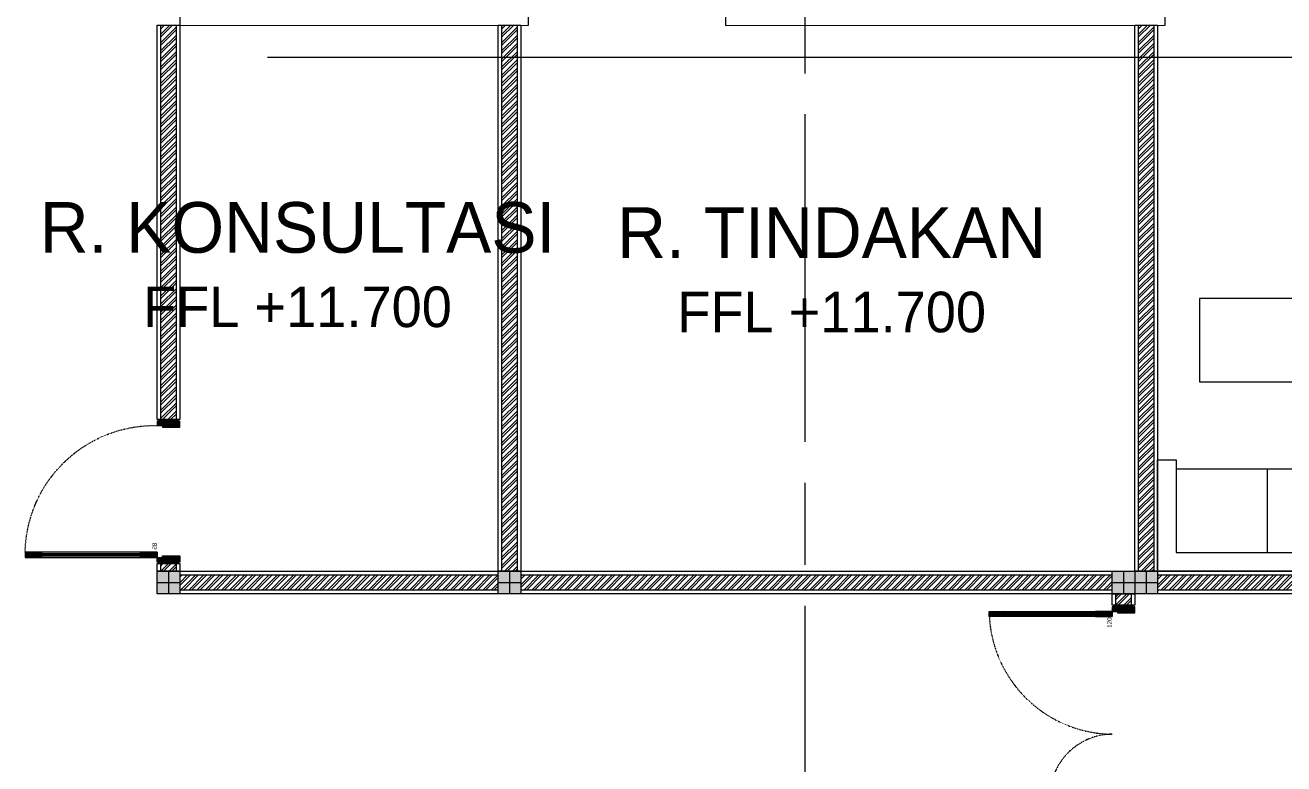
# Model space of a CAD drawing. Header units: millimetres. Extents: x -280308 to 6402717, y -14 to 2073074.
# Drawn here: x 8163 to 16466, y 559728 to 564598 of the extents above; entities that cross this region are included whole.
import ezdxf
from ezdxf.enums import TextEntityAlignment as Align

# ---------------------------------------------------------------- set-up
doc = ezdxf.new("R2010")
doc.units = ezdxf.units.MM
doc.linetypes.add('ACAD_ISO03W100', pattern=[30, 12, -18])
doc.linetypes.add('ACAD_ISO08W100', pattern=[36, 24, -3, 6, -3])
doc.layers.get('0').update_dxf_attribs({"lineweight": 0})
for name, color, linetype, lineweight in [('_Door & Window', 1, 'Continuous', 0), ('A-ALINE-1', 91, 'Continuous', 20), ('A-ALINE-3', 111, 'Continuous', 15), ('A-ALINE-6', 117, 'Continuous', 9), ('A-ANNOTATION', 144, 'Continuous', 0), ('A-Furn', 250, 'Continuous', 0), ('A-FURN-EQPM', 177, 'Continuous', 0), ('A-Z22-T-Anno_Text', 152, 'Continuous', 9)]:
    doc.layers.add(name, color=color, linetype=linetype, lineweight=lineweight)
doc.layers.add('A-FILL-1', color=7, linetype='Continuous', lineweight=0, true_color=0x454545)
doc.layers.add('A-TEXT', color=254, linetype='Continuous')
doc.styles.add('Annotative', font='arial.ttf', dxfattribs={"height": 1.25})
doc.styles.add('CENTURY', font='GOTHIC.TTF')
doc.styles.get("Standard").update_dxf_attribs({"font": 'arial.ttf'})
doc.styles.add('TGF_A', font='arial.ttf')

# ---------------------------------------------------------------- blocks, each defined once
blk = doc.blocks.new('A$Ccf87384a')
blk.add_wipeout([(-75, 75), (75, 75), (75, -75), (-75, -75)])
blk.add_wipeout([(-75, -75), (-75, 75), (75, 75), (75, -75)])
at = {"layer": 'A-FILL-1', "ltscale": 0.25}
h = blk.add_hatch(color=256, dxfattribs=at)
h.dxf.hatch_style = 1
h.paths.add_polyline_path([(-75, -75), (-75, 75), (75, 75), (75, -75)])
at = {"layer": 'A-ALINE-1'}
blk.add_lwpolyline([(-75, -75), (-75, 75), (75, 75), (75, -75)], close=True, dxfattribs=at)
at = {"layer": 'A-FILL-1', "ltscale": 0.25}
for p, q in [((-75, 0), (75, 0)), ((0, 75), (0, -75))]:
    blk.add_line(p, q, dxfattribs=at)
blk = doc.blocks.new('A$C6ab96ad6')
at = {"layer": 'A-Furn'}
h = blk.add_hatch(dxfattribs=at)
h.set_pattern_fill('ANSI31', color=256, scale=2, angle=540, style=0)
h.set_pattern_definition([(225, (-3598.3206, 30706.9954), (4.490128, -4.490128), [])])
h.paths.add_polyline_path([(10, 960), (10, 850), (2, 850), (2, 860), (-17, 860), (-17, 850), (-25, 850), (-25, 960)])
h = blk.add_hatch(dxfattribs=at)
h.set_pattern_fill('ANSI31', color=256, scale=2, angle=540, style=0)
h.set_pattern_definition([(225, (-3598.3206, 30816.9954), (4.490128, -4.490128), [])])
h.paths.add_polyline_path([(2, 860), (-17, 860), (-17, 250), (2, 250)])
h = blk.add_hatch(dxfattribs=at)
h.set_pattern_fill('ANSI31', color=256, scale=2, angle=540, style=0)
h.set_pattern_definition([(225, (-3198.3206, 30306.9954), (4.490128, -4.490128), [])])
h.paths.add_polyline_path([(-1210, 560), (-1210, 450), (-1202, 450), (-1202, 460), (-1183, 460), (-1183, 450), (-1175, 450), (-1175, 560)])
h = blk.add_hatch(dxfattribs=at)
h.set_pattern_fill('ANSI31', color=256, scale=2, angle=540, style=0)
h.set_pattern_definition([(225, (-3198.3206, 30816.9954), (4.490128, -4.490128), [])])
h.paths.add_polyline_path([(-1202, 460), (-1183, 460), (-1183, 250), (-1202, 250)])
h = blk.add_hatch(dxfattribs=at)
h.set_pattern_fill('ANSI31', color=256, scale=2, angle=540, style=0)
h.set_pattern_definition([(225, (-2593.7735, 30816.9954), (4.490128, -4.490128), [])])
h.paths.add_polyline_path([(-1210, 150), (-1210, 260), (-1202, 260), (-1202, 250), (-1183, 250), (-1183, 260), (-1175, 260), (-1175, 150)])
h = blk.add_hatch(dxfattribs=at)
h.set_pattern_fill('ANSI31', color=256, scale=2, angle=540, style=0)
h.set_pattern_definition([(225, (-2993.7735, 30816.9954), (4.490128, -4.490128), [])])
h.paths.add_polyline_path([(10, 150), (10, 260), (2, 260), (2, 250), (-17, 250), (-17, 260), (-25, 260), (-25, 150)])
h = blk.add_hatch(dxfattribs=at)
h.set_pattern_fill('ANSI31', color=256, scale=2, angle=540, style=0)
h.set_pattern_definition([(225, (-3898.3206, 30765.815), (4.490128, -4.490128), [])])
h.paths.add_polyline_path([(-1240, 0), (-1240, 10), (-1250, 10), (-1250, 140), (-1240, 140), (-1240, 150), (-1210, 150), (-1210, 115), (-1200, 115), (-1200, 0)])
h = blk.add_hatch(dxfattribs=at)
h.set_pattern_fill('ANSI31', color=256, scale=2, angle=540, style=0)
h.set_pattern_definition([(225, (-3598.3206, 30765.815), (4.490128, -4.490128), [])])
h.paths.add_polyline_path([(40, 0), (40, 10), (50, 10), (50, 140), (40, 140), (40, 150), (10, 150), (10, 115), (0, 115), (0, 0)])
at = {"layer": '_Door & Window'}
for points in [[(10, 960), (10, 850), (2, 850), (2, 860), (-17, 860), (-17, 850), (-25, 850), (-25, 960), (10, 960)], [(-1210, 560), (-1210, 450), (-1202, 450), (-1202, 460), (-1183, 460), (-1183, 450), (-1175, 450), (-1175, 560), (-1210, 560)], [(-1210, 150), (-1210, 260), (-1202, 260), (-1202, 250), (-1183, 250), (-1183, 260), (-1175, 260), (-1175, 150), (-1210, 150)], [(10, 150), (10, 260), (2, 260), (2, 250), (-17, 250), (-17, 260), (-25, 260), (-25, 150), (10, 150)], [(-1240, 0), (-1240, 10), (-1250, 10), (-1250, 140), (-1240, 140), (-1240, 150), (-1210, 150), (-1210, 115), (-1200, 115), (-1200, 0), (-1240, 0)], [(40, 0), (40, 10), (50, 10), (50, 140), (40, 140), (40, 150), (10, 150), (10, 115), (0, 115), (0, 0), (40, 0)]]:
    blk.add_lwpolyline(points, dxfattribs=at)
for points in [[(10, 150), (-25, 150), (-25, 960), (10, 960)], [(-1210, 150), (-1175, 150), (-1175, 560), (-1210, 560)]]:
    blk.add_lwpolyline(points, close=True, dxfattribs=at)
at = {"layer": '_Door & Window', "linetype": 'ACAD_ISO03W100', "ltscale": 0.02}
for centre, radius, start, end in [((22.2, 139.1), 822.2, 93.28886, 179.24246), ((-1218.1, 144.1), 418.1, 0.8095, 84.0847)]:
    blk.add_arc(centre, radius, start, end, dxfattribs=at)
at = {"layer": 'A-Furn'}
for points in [[(2, 860), (-17, 860), (-17, 250), (2, 250)], [(-1202, 460), (-1183, 460), (-1183, 250), (-1202, 250)]]:
    blk.add_lwpolyline(points, close=True, dxfattribs=at)
at = {"layer": 'Defpoints', "ltscale": 0.25, "insert": (-98.9, 182.1), "char_height": 30, "attachment_point": 1, "style": 'CENTURY'}
blk.add_mtext_dynamic_manual_height_columns('120', width=78.467, gutter_width=750, heights=[0], dxfattribs=at)
blk = doc.blocks.new('A$Ca4ca9c0b')
at = {"layer": 'A-Furn'}
h = blk.add_hatch(dxfattribs=at)
h.set_pattern_fill('ANSI31', color=256, scale=2, angle=540, style=0)
h.set_pattern_definition([(225, (109566.3125, -240668.4215), (4.49012806, -4.49012806), [])])
h.paths.add_polyline_path([(10, 1020), (10, 910), (2, 910), (2, 920), (-17, 920), (-17, 910), (-25, 910), (-25, 1020)])
h = blk.add_hatch(dxfattribs=at)
h.set_pattern_fill('ANSI31', color=256, scale=2, angle=540, style=0)
h.set_pattern_definition([(225, (109566.3125, -240568.4215), (4.49012806, -4.49012806), [])])
h.paths.add_polyline_path([(2, 920), (-17, 920), (-17, 250), (2, 250)])
h = blk.add_hatch(dxfattribs=at)
h.set_pattern_fill('ANSI31', color=256, scale=2, angle=540, style=0)
h.set_pattern_definition([(225, (110170.8596, -240618.4215), (4.49012806, -4.49012806), [])])
h.paths.add_polyline_path([(10, 150), (10, 260), (2, 260), (2, 250), (-17, 250), (-17, 260), (-25, 260), (-25, 150)])
h = blk.add_hatch(dxfattribs=at)
h.set_pattern_fill('ANSI31', color=256, scale=2, angle=540, style=0)
h.set_pattern_definition([(225, (109716.3125, -240669.602), (4.49012806, -4.49012806), [])])
h.paths.add_polyline_path([(-890, 0), (-890, 10), (-900, 10), (-900, 140), (-890, 140), (-890, 150), (-860, 150), (-860, 115), (-850, 115), (-850, 0)])
h = blk.add_hatch(dxfattribs=at)
h.set_pattern_fill('ANSI31', color=256, scale=2, angle=540, style=0)
h.set_pattern_definition([(225, (109566.3125, -240669.602), (4.49012806, -4.49012806), [])])
h.paths.add_polyline_path([(40, 0), (40, 10), (50, 10), (50, 140), (40, 140), (40, 150), (10, 150), (10, 115), (0, 115), (0, 0)])
at = {"layer": '_Door & Window'}
for points in [[(10, 1020), (10, 910), (2, 910), (2, 920), (-17, 920), (-17, 910), (-25, 910), (-25, 1020), (10, 1020)], [(10, 150), (10, 260), (2, 260), (2, 250), (-17, 250), (-17, 260), (-25, 260), (-25, 150), (10, 150)], [(-890, 0), (-890, 10), (-900, 10), (-900, 140), (-890, 140), (-890, 150), (-860, 150), (-860, 115), (-850, 115), (-850, 0), (-890, 0)], [(40, 0), (40, 10), (50, 10), (50, 140), (40, 140), (40, 150), (10, 150), (10, 115), (0, 115), (0, 0), (40, 0)]]:
    blk.add_lwpolyline(points, dxfattribs=at)
blk.add_lwpolyline([(10, 150), (-25, 150), (-25, 1020), (10, 1020)], close=True, dxfattribs=at)
at = {"layer": '_Door & Window', "linetype": 'ACAD_ISO03W100', "ltscale": 0.02}
blk.add_arc((-6.9, 167), 853.2, 91.21475, 181.13846, dxfattribs=at)
at = {"layer": 'A-Furn'}
blk.add_lwpolyline([(2, 920), (-17, 920), (-17, 250), (2, 250)], close=True, dxfattribs=at)
at = {"layer": 'Defpoints', "ltscale": 0.25, "insert": (-87.7, 181.6), "char_height": 30, "attachment_point": 1, "style": 'CENTURY'}
blk.add_mtext_dynamic_manual_height_columns('85', width=78.467, gutter_width=750, heights=[0], dxfattribs=at)
blk = doc.blocks.new('A$Cf856f872')
at = {"layer": 'A-FILL-1', "ltscale": 0.25}
h = blk.add_hatch(dxfattribs=at)
h.set_pattern_fill('ANSI32', color=256, scale=4, angle=180)
h.set_pattern_definition([(225, (159750.98, -38589.12), (26.940768, -26.940768), []), (225, (159733.02, -38589.12), (26.940768, -26.940768), [])])
h.paths.add_polyline_path([(55072.8, -12697), (55072.8, -10097), (55172.8, -10097), (55172.8, -12697)])
h = blk.add_hatch(dxfattribs=at)
h.set_pattern_fill('ANSI32', color=256, scale=4, angle=180)
h.set_pattern_definition([(225, (162000.98, -38589.12), (26.940768, -26.940768), []), (225, (161983.02, -38589.12), (26.940768, -26.940768), [])])
h.paths.add_polyline_path([(57322.8, -13697), (57322.8, -10097), (57422.8, -10097), (57422.8, -13697)])
h = blk.add_hatch(dxfattribs=at)
h.set_pattern_fill('ANSI32', color=256, scale=4, angle=180)
h.set_pattern_definition([(225, (166200.98, -38589.12), (26.940768, -26.940768), []), (225, (166183.02, -38589.12), (26.940768, -26.940768), [])])
h.paths.add_polyline_path([(61522.8, -13697), (61522.8, -10097), (61622.8, -10097), (61622.8, -13697)])
h = blk.add_hatch(dxfattribs=at)
h.set_pattern_fill('ANSI32', color=256, scale=4, angle=180)
h.set_pattern_definition([(225, (-254914.15, -230208.79), (26.9407684, -26.9407684), []), (225, (-254932.112, -230208.79), (26.9407684, -26.9407684), [])])
h.paths.add_polyline_path([(55197.8, -13722), (68247.8, -13722), (68247.8, -13822), (55197.8, -13822)])
at = {"layer": 'A-ALINE-3', "linetype": 'Continuous'}
for points in [[(55072.8, -12697), (55072.8, -10097), (55172.8, -10097), (55172.8, -12697)], [(57322.8, -13697), (57322.8, -10097), (57422.8, -10097), (57422.8, -13697)], [(61522.8, -13697), (61522.8, -10097), (61622.8, -10097), (61622.8, -13697)], [(55197.8, -13722), (68247.8, -13722), (68247.8, -13822), (55197.8, -13822)]]:
    blk.add_lwpolyline(points, close=True, dxfattribs=at)
at = {"layer": 'A-ALINE-6'}
for points in [[(57497.8, -9947), (55197.8, -9949.9), (55197.8, -10099.9), (57497.8, -10097)], [(61697.8, -9947), (58797.8, -9949.9), (58797.8, -10099.9), (61697.8, -10097)], [(55047.8, -12697), (55047.8, -10097), (55197.8, -10097), (55197.8, -12697)], [(57297.8, -13697), (57297.8, -10097), (57447.8, -10097), (57447.8, -13697)], [(61497.8, -13697), (61497.8, -10097), (61647.8, -10097), (61647.8, -13697)], [(55197.8, -13697), (68247.8, -13697), (68247.8, -13847), (55197.8, -13847)]]:
    blk.add_lwpolyline(points, close=True, dxfattribs=at)
at = {"ltscale": 0.25, "xscale": -1.000000000000012, "rotation": 90}
blk.add_blockref('A$Ca4ca9c0b', (55197.8, -13597), dxfattribs=at)
at = {"ltscale": 0.25, "rotation": 90}
blk.add_blockref('A$C6ab96ad6', (61497.8, -13972), dxfattribs=at)
at = {"ltscale": 0.25}
for p in [(55122.8, -13772), (57372.8, -13772), (61572.8, -13772)]:
    blk.add_blockref('A$Ccf87384a', p, dxfattribs=at)
at = {"layer": 'A-FILL-1', "ltscale": 0.25}
h = blk.add_hatch(dxfattribs=at)
h.set_pattern_fill('ANSI32', color=256, scale=4, angle=180)
h.set_pattern_definition([(225, (159750.98, -39489.12), (26.940768, -26.940768), []), (225, (159733.02, -39489.12), (26.940768, -26.940768), [])])
h.paths.add_polyline_path([(55072.8, -13697), (55072.8, -13647), (55172.8, -13647), (55172.8, -13697)])
h = blk.add_hatch(dxfattribs=at)
h.set_pattern_fill('ANSI32', color=256, scale=4, angle=180)
h.set_pattern_definition([(225, (166050.98, -43214.12), (26.940768, -26.940768), []), (225, (166033.02, -43214.12), (26.940768, -26.940768), [])])
h.paths.add_polyline_path([(61372.8, -13922), (61372.8, -13847), (61472.8, -13847), (61472.8, -13922)])
at = {"layer": 'A-ALINE-3', "linetype": 'Continuous'}
for points in [[(55072.8, -13697), (55072.8, -13647), (55172.8, -13647), (55172.8, -13697)], [(61372.8, -13922), (61372.8, -13847), (61472.8, -13847), (61472.8, -13922)]]:
    blk.add_lwpolyline(points, close=True, dxfattribs=at)
at = {"layer": 'A-ALINE-6'}
for points in [[(55047.8, -13697), (55047.8, -13647), (55197.8, -13647), (55197.8, -13697)], [(61347.8, -13922), (61347.8, -13847), (61497.8, -13847), (61497.8, -13922)]]:
    blk.add_lwpolyline(points, close=True, dxfattribs=at)
at = {"ltscale": 0.25}
blk.add_blockref('A$Ccf87384a', (61422.8, -13772), dxfattribs=at)
blk = doc.blocks.new('A$Cf084c430')
at = {"color": 0, "linetype": 'ByBlock', "lineweight": -2}
for p, q in [((-733.3, 600), (-733.3, 722.2)), ((-733.3, 722.2), (0, 722.2)), ((0, 722.2), (0, -722.2)), ((-122.2, 600), (-733.3, 600)), ((-672.2, 600), (-672.2, -600)), ((-122.2, -600), (-122.2, 600)), ((-672.2, 0), (-122.2, 0)), ((-733.3, -722.2), (-733.3, -600)), ((-733.3, -600), (-122.2, -600)), ((0, -722.2), (-733.3, -722.2))]:
    blk.add_line(p, q, dxfattribs=at)
blk = doc.blocks.new('A$C3304e30a')
at = {"color": 0, "linetype": 'ByBlock', "lineweight": -2}
blk.add_lwpolyline([(49776.7, -10701.4), (50626.7, -10701.4), (50626.7, -10151.4), (49776.7, -10151.4)], close=True, dxfattribs=at)
at = {"color": 0, "linetype": 'ByBlock', "lineweight": -2, "rotation": 270}
blk.add_blockref('A$Cf084c430', (50222.2, -11950), dxfattribs=at)
blk = doc.blocks.new('*U552')
at = {"layer": 'A-ANNOTATION', "linetype": 'ACAD_ISO08W100', "ltscale": 0.25}
blk.add_lwpolyline([(0, -5), (0, -90.561)], dxfattribs=at)
at = {"layer": 'A-TEXT'}
blk.add_attdef('N', text='', height=0.9, dxfattribs=at).set_placement((0, 2.75), align=Align.MIDDLE_CENTER)
blk = doc.blocks.new('A$Cf37525da')
at = {"color": 124, "xscale": -360.0000000000001, "yscale": 360.0000000000001, "zscale": 360.0000000000001, "rotation": 180}
blk.add_blockref('*U552', (-9000, -25932.8), dxfattribs=at)
blk = doc.blocks.new('*U540')
at = {"lineweight": -2}
blk.add_line((19.2331, 0), (14.5507, 0), dxfattribs=at)
at = {"color": 7, "lineweight": -2, "style": 'TGF_A', "flags": 8}
for tag, height, p in [('NOTE1', 0.0625, (0, 0.3375)), ('DET', 0.0938, (0, 0.0961)), ('SHT', 0.075, (0, -0.1021)), ('NOTE2', 0.0625, (0, -0.3994))]:
    blk.add_attdef(tag, text='', height=height, dxfattribs=at).set_placement(p, align=Align.MIDDLE)
blk = doc.blocks.new('A$Cba193409')
at = {"layer": 'A-Z22-T-Anno_Text', "color": 7, "xscale": 4266.666666600002, "yscale": 4266.666666600002, "zscale": 4266.666666600002}
blk.add_blockref('*U540', (-74879.7, -8888.9), dxfattribs=at)
blk = doc.blocks.new('4')
at = {"ltscale": 0.25}
blk.add_blockref('A$Cf856f872', (-46014.9, 574695.2), dxfattribs=at)
blk.add_blockref('A$Cf37525da', (22307.9, 573023.3), dxfattribs=at)
at = {"layer": 'A-FURN-EQPM', "color": 0, "linetype": 'ByBlock', "lineweight": -2, "ltscale": 0.25}
blk.add_blockref('A$Cba193409', (22557.9, 573273.3), dxfattribs=at)
at = {"layer": 'A-FURN-EQPM', "ltscale": 0.25}
blk.add_blockref('A$C3304e30a', (-33867.1, 572948.3), dxfattribs=at)
at = {"layer": 'A-TEXT', "ltscale": 0.25, "char_height": 267.3, "attachment_point": 1, "style": 'Annotative'}
for s, insert in [('\\pxqc;{\\fCentury Gothic|b0|i0|c0|p34;\\H1.25x;R. KONSULTASI\\P\\H0.8x;FFL +11.700}', (7293.2, 563431.8)), ('\\pxqc;{\\fCentury Gothic|b0|i0|c0|p34;\\H1.25x;R. TINDAKAN\\P\\H0.8x;FFL +11.700}', (10817, 563397.7))]:
    blk.add_mtext_dynamic_manual_height_columns(s, width=5332.382, gutter_width=1670.6, heights=[0], dxfattribs=dict(at, insert=insert))

msp = doc.modelspace()

# ---------------------------------------------------------------- block references
msp.add_blockref('4', (0, 0))

doc.saveas('drawing.dxf')
